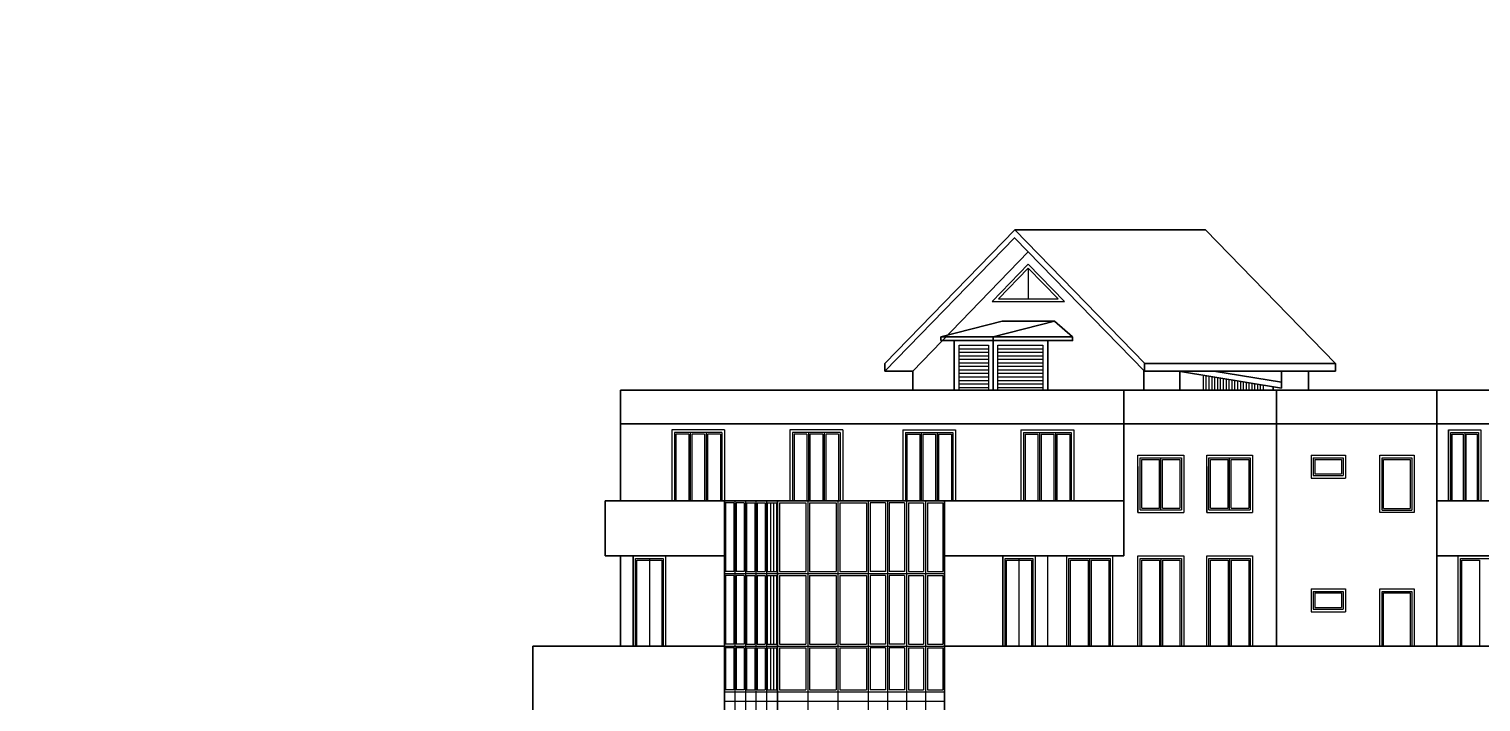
# Model space of a CAD drawing. Header units: inches. Extents: x -634 to 3638, y -6930911 to 5552.
# Drawn here: x 1318.99 to 1355.68, y 3517.55 to 3534.55 of the extents above; entities that cross this region are included whole.
import ezdxf

# ---------------------------------------------------------------- set-up
doc = ezdxf.new("R2010")
doc.units = ezdxf.units.IN
doc.header["$MEASUREMENT"] = 0
doc.linetypes.add('Dashed', pattern=[1128.888893, 564.444447, -564.444447])
for name, color, linetype, lineweight in [('ELEV', 134, 'Continuous', 18), ('фасады', 7, 'Continuous', 30), ('фасады2', 7, 'Continuous', 25)]:
    doc.layers.add(name, color=color, linetype=linetype, lineweight=lineweight)

msp = doc.modelspace()

# ---------------------------------------------------------------- hatches: boundary and pattern name
at = {"layer": 'ELEV', "linetype": 'Continuous'}
h = msp.add_hatch(dxfattribs=at)
h.set_pattern_fill('ANSI31', color=256, scale=0.01044, style=0)
h.set_pattern_definition([(45, (1262.311104, 3366.587935), (-0.02343928418428, 0.02343928418428), [])])
edge = h.paths.add_edge_path()
edge.add_ellipse((1445.78234, 3471.96182), major_axis=(0, 6932302.83262), ratio=0.00000001506, start_angle=89.999976115149, end_angle=270.000023884851)
edge.add_line((1445.67794, 3474.85168), (1445.67794, 3528.48347))
edge.add_line((1445.67794, 3528.48347), (1445.88675, 3528.48347))
edge.add_line((1445.88675, 3528.48347), (1445.88675, 3474.85168))

# ---------------------------------------------------------------- linework, layer by layer
at = {"layer": 'фасады', "color": 7, "linetype": 'Dashed', "ltscale": 100}
for p, q in [((1343.89853, 3529.47734), (1340.61091, 3526.10112)), ((1343.89853, 3529.28436), (1340.61091, 3525.90814)), ((1343.89315, 3529.27884), (1347.18572, 3525.90224)), ((1343.89853, 3529.47734), (1348.71502, 3529.47734)), ((1343.89853, 3529.47734), (1347.18572, 3526.10112)), ((1348.71508, 3529.47727), (1352.00228, 3526.10105)), ((1344.23856, 3528.92462), (1341.31987, 3525.90814)), ((1340.61091, 3526.10277), (1340.61091, 3525.9098)), ((1347.17588, 3526.10112), (1350.68153, 3526.10112)), ((1347.17588, 3526.10112), (1347.17606, 3525.90819)), ((1350.62947, 3526.10112), (1349.96117, 3526.10112)), ((1352.00228, 3526.10105), (1350.68153, 3526.10112)), ((1340.61091, 3525.90814), (1341.31987, 3525.90814)), ((1341.31987, 3525.90819), (1341.31987, 3525.42587)), ((1347.17606, 3525.90819), (1348.5483, 3525.90819)), ((1348.03147, 3525.90819), (1350.63729, 3525.48136)), ((1352.00227, 3525.90814), (1348.5483, 3525.90819)), ((1348.54861, 3525.90819), (1348.54847, 3525.90819)), ((1348.9266, 3525.90819), (1350.63729, 3525.62798)), ((1350.63729, 3525.90819), (1350.63729, 3525.48136)), ((1348.15697, 3525.42587), (1350.17599, 3525.42574)), ((1350.42458, 3525.50897), (1350.42458, 3525.42587))]:
    msp.add_line(p, q, dxfattribs=at)
at = {"layer": 'фасады', "color": 7, "ltscale": 100}
for points in [[(1342.02809, 3526.77599), (1343.57847, 3527.17266)], [(1343.35164, 3526.77599), (1344.90201, 3527.17266)], [(1343.57847, 3527.17266), (1344.90201, 3527.17266)], [(1344.90201, 3527.17266), (1345.35568, 3526.77599)], [(1342.02809, 3526.77599), (1342.02809, 3526.67952)], [(1342.02809, 3526.77599), (1343.35164, 3526.77599)], [(1342.02809, 3526.67952), (1343.35164, 3526.67952)], [(1342.36942, 3526.67952), (1342.36942, 3525.42587)], [(1343.35164, 3526.77599), (1343.35164, 3526.67952)], [(1345.35568, 3526.77599), (1345.35568, 3526.67952), (1343.35164, 3526.67952), (1343.35164, 3526.77599), (1345.35568, 3526.77599)], [(1343.35164, 3526.67952), (1343.35164, 3525.42587)], [(1344.73138, 3526.67952), (1344.73138, 3525.42587)], [(1352.00228, 3526.10105), (1352.00227, 3525.90814)], [(1347.15648, 3525.93224), (1347.15648, 3525.42587)], [(1348.06849, 3525.90213), (1348.06846, 3525.42588)], [(1351.31998, 3525.90815), (1351.31998, 3525.42587)], [(1333.93385, 3525.42587), (1358.42484, 3525.42587)], [(1336.55862, 3509.76021), (1336.55862, 3522.62843)], [(1336.55862, 3522.62843), (1342.12456, 3522.62843)], [(1337.89946, 3522.62843), (1337.89946, 3509.76021)], [(1342.12456, 3522.62843), (1342.12456, 3509.76021)], [(1336.55862, 3518.96282), (1331.71519, 3518.96282)], [(1358.71627, 3518.96282), (1342.12456, 3518.96282)]]:
    msp.add_lwpolyline(points, dxfattribs=at)
at = {"layer": 'фасады', "color": 7, "linetype": 'Dashed', "ltscale": 100}
for points in [[(1333.93385, 3522.62843), (1333.93385, 3525.42587)], [(1346.65364, 3525.42587), (1346.65364, 3521.23936)], [(1350.51217, 3525.42587), (1350.51217, 3521.23936)], [(1354.5663, 3525.42587), (1354.5663, 3521.23936)], [(1333.93385, 3524.57699), (1358.42484, 3524.57699)], [(1333.548, 3521.23936), (1333.548, 3522.62843)], [(1336.55862, 3522.62843), (1333.548, 3522.62843)], [(1342.12456, 3522.62843), (1346.65364, 3522.62843)], [(1354.5663, 3522.62843), (1359.8748, 3522.62843)], [(1333.548, 3521.23936), (1336.55862, 3521.23936)], [(1333.93385, 3518.96282), (1333.93385, 3521.23936)], [(1346.65364, 3521.23936), (1342.12456, 3521.23936)], [(1350.51217, 3521.23936), (1350.51217, 3518.96282)], [(1354.5663, 3521.23936), (1354.5663, 3518.96282)], [(1354.5663, 3521.23936), (1359.8748, 3521.23936)], [(1331.71519, 3515.54802), (1331.71519, 3518.96282)]]:
    msp.add_lwpolyline(points, dxfattribs=at)
at = {"layer": 'фасады2', "color": 7, "linetype": 'Dashed', "ltscale": 100}
for p, q in [((1344.23863, 3528.60892), (1343.32165, 3527.66722)), ((1344.23867, 3528.51216), (1343.48165, 3527.73475)), ((1344.23863, 3528.60892), (1345.15689, 3527.66722)), ((1344.23867, 3528.51216), (1344.99674, 3527.73475)), ((1348.65609, 3525.80588), (1348.65609, 3525.42576)), ((1348.72904, 3525.79393), (1348.72904, 3525.42575)), ((1348.80078, 3525.78218), (1348.80078, 3525.42576)), ((1348.87374, 3525.77023), (1348.87374, 3525.42575)), ((1348.94548, 3525.75848), (1348.94548, 3525.42576)), ((1349.01843, 3525.74653), (1349.01843, 3525.42575)), ((1349.09017, 3525.73478), (1349.09017, 3525.42576)), ((1349.16313, 3525.72283), (1349.16313, 3525.42575)), ((1349.23487, 3525.71107), (1349.23487, 3525.42576)), ((1349.30782, 3525.69912), (1349.30782, 3525.42575)), ((1349.37956, 3525.68737), (1349.37956, 3525.42576)), ((1349.45252, 3525.67542), (1349.45252, 3525.42575)), ((1349.52426, 3525.66367), (1349.52426, 3525.42576)), ((1349.59721, 3525.65172), (1349.59721, 3525.42575)), ((1349.66895, 3525.63997), (1349.66895, 3525.42576)), ((1349.74191, 3525.62802), (1349.74191, 3525.42575)), ((1349.81365, 3525.61627), (1349.81365, 3525.42576)), ((1349.8866, 3525.60432), (1349.8866, 3525.42575)), ((1349.95834, 3525.59257), (1349.95834, 3525.42576)), ((1350.0313, 3525.58062), (1350.0313, 3525.42575)), ((1350.10025, 3525.56932), (1350.10025, 3525.42575)), ((1350.17599, 3525.55692), (1350.17599, 3525.42575))]:
    msp.add_line(p, q, dxfattribs=at)
at = {"layer": 'фасады2', "color": 7, "ltscale": 100}
for p, q in [((1354.91521, 3522.62843), (1354.91521, 3524.35513)), ((1354.91521, 3524.35513), (1355.61939, 3524.35513)), ((1354.95379, 3522.62843), (1354.95379, 3524.31654)), ((1354.95379, 3524.31654), (1355.22871, 3524.31654)), ((1355.22871, 3524.31654), (1355.22871, 3522.62843)), ((1355.30588, 3522.62843), (1355.30588, 3524.31654)), ((1355.30588, 3524.31654), (1355.5808, 3524.31654)), ((1355.5808, 3524.31654), (1355.5808, 3522.62843)), ((1355.61939, 3524.35513), (1355.61939, 3522.62843)), ((1351.38257, 3523.78599), (1352.25074, 3523.78599)), ((1351.38257, 3523.78599), (1351.38257, 3523.20721)), ((1352.25074, 3523.78599), (1352.25074, 3523.20721)), ((1347.06761, 3522.40657), (1347.06761, 3523.71847)), ((1347.06761, 3523.71847), (1348.10942, 3523.71847)), ((1347.1062, 3522.44515), (1347.1062, 3523.67988)), ((1347.1062, 3523.67988), (1347.54993, 3523.67988)), ((1347.54993, 3522.44515), (1347.54993, 3523.67988)), ((1347.58852, 3522.40657), (1347.58852, 3523.71847)), ((1347.6271, 3522.44515), (1347.6271, 3523.67988)), ((1347.6271, 3523.67988), (1348.07084, 3523.67988)), ((1348.07084, 3523.67988), (1348.07084, 3522.44515)), ((1348.10942, 3523.71847), (1348.10942, 3522.40657)), ((1348.80477, 3522.40657), (1348.80477, 3523.71847)), ((1348.80477, 3523.71847), (1349.84658, 3523.71847)), ((1348.84335, 3522.44515), (1348.84335, 3523.67988)), ((1348.84335, 3523.67988), (1349.28709, 3523.67988)), ((1349.28709, 3522.44515), (1349.28709, 3523.67988)), ((1349.32567, 3522.40657), (1349.32567, 3523.71847)), ((1349.36426, 3522.44515), (1349.36426, 3523.67988)), ((1349.36426, 3523.67988), (1349.80799, 3523.67988)), ((1349.80799, 3523.67988), (1349.80799, 3522.44515)), ((1349.84658, 3523.71847), (1349.84658, 3522.40657)), ((1351.44044, 3523.71847), (1352.19286, 3523.71847)), ((1351.44044, 3523.71847), (1351.44044, 3523.27474)), ((1351.47903, 3523.67988), (1352.15427, 3523.67988)), ((1351.47903, 3523.67988), (1351.47903, 3523.31332)), ((1352.15427, 3523.67988), (1352.15427, 3523.31332)), ((1352.19286, 3523.71847), (1352.19286, 3523.27474)), ((1353.17723, 3522.39692), (1353.17723, 3523.71847)), ((1353.17723, 3523.71847), (1353.92964, 3523.71847)), ((1353.21581, 3522.43551), (1353.21581, 3523.67988)), ((1353.21581, 3523.67988), (1353.89106, 3523.67988)), ((1353.89106, 3523.67988), (1353.89106, 3522.43551)), ((1353.92964, 3523.71847), (1353.92964, 3522.39692)), ((1351.38257, 3523.20721), (1352.25074, 3523.20721)), ((1351.44044, 3523.27474), (1352.19286, 3523.27474)), ((1351.47903, 3523.31332), (1352.15427, 3523.31332)), ((1347.00974, 3522.33904), (1348.1673, 3522.33904)), ((1347.06761, 3522.40657), (1348.10942, 3522.40657)), ((1347.1062, 3522.44515), (1347.54993, 3522.44515)), ((1347.6271, 3522.44515), (1348.07084, 3522.44515)), ((1348.74689, 3522.33904), (1349.90445, 3522.33904)), ((1348.80477, 3522.40657), (1349.84658, 3522.40657)), ((1348.84335, 3522.44515), (1349.28709, 3522.44515)), ((1349.36426, 3522.44515), (1349.80799, 3522.44515)), ((1353.17723, 3522.39692), (1353.92964, 3522.39692)), ((1353.21581, 3522.43551), (1353.89106, 3522.43551)), ((1334.31006, 3518.96282), (1334.31006, 3521.17184)), ((1334.31006, 3521.17184), (1335.01424, 3521.17184)), ((1335.01424, 3521.17184), (1335.01424, 3518.96282)), ((1343.6513, 3518.96282), (1343.6513, 3521.17184)), ((1343.6513, 3521.17184), (1344.35548, 3521.17184)), ((1344.35548, 3521.17184), (1344.35548, 3518.96282)), ((1345.2669, 3518.96282), (1345.2669, 3521.17184)), ((1345.2669, 3521.17184), (1346.3087, 3521.17184)), ((1346.3087, 3521.17184), (1346.3087, 3518.96282)), ((1347.06761, 3518.96282), (1347.06761, 3521.17184)), ((1347.06761, 3521.17184), (1348.10942, 3521.17184)), ((1348.10942, 3521.17184), (1348.10942, 3518.96282)), ((1348.80477, 3518.96282), (1348.80477, 3521.17184)), ((1348.80477, 3521.17184), (1349.84657, 3521.17184)), ((1349.84657, 3521.17184), (1349.84657, 3518.96282)), ((1355.15663, 3518.96282), (1355.15663, 3521.17184)), ((1355.15663, 3521.17184), (1356.19844, 3521.17184)), ((1334.34864, 3518.96282), (1334.34864, 3521.13325)), ((1334.34864, 3521.13325), (1334.97565, 3521.13325)), ((1334.97565, 3521.13325), (1334.97565, 3518.96282)), ((1343.68988, 3518.96282), (1343.68988, 3521.13325)), ((1343.68988, 3521.13325), (1344.31689, 3521.13325)), ((1344.31689, 3521.13325), (1344.31689, 3518.96282)), ((1345.30548, 3518.96282), (1345.30548, 3521.13325)), ((1345.30548, 3521.13325), (1345.74921, 3521.13325)), ((1345.82638, 3521.13325), (1346.27012, 3521.13325)), ((1346.27012, 3521.13325), (1346.27012, 3518.96282)), ((1347.1062, 3518.96282), (1347.1062, 3521.13325)), ((1347.1062, 3521.13325), (1347.54993, 3521.13325)), ((1347.6271, 3521.13325), (1348.07083, 3521.13325)), ((1348.07083, 3521.13325), (1348.07083, 3518.96282)), ((1348.84335, 3518.96282), (1348.84335, 3521.13325)), ((1348.84335, 3521.13325), (1349.28709, 3521.13325)), ((1349.36426, 3521.13325), (1349.80799, 3521.13325)), ((1349.80799, 3521.13325), (1349.80799, 3518.96282)), ((1355.19522, 3518.96282), (1355.19522, 3521.13325)), ((1355.19522, 3521.13325), (1355.63895, 3521.13325)), ((1351.38257, 3520.40977), (1352.25074, 3520.40977)), ((1351.38257, 3520.40977), (1351.38257, 3519.83099)), ((1351.44044, 3520.34225), (1352.19286, 3520.34225)), ((1351.44044, 3520.34225), (1351.44044, 3519.89852)), ((1351.47903, 3520.30366), (1352.15427, 3520.30366)), ((1351.47903, 3520.30366), (1351.47903, 3519.9371)), ((1352.15427, 3520.30366), (1352.15427, 3519.9371)), ((1352.19286, 3520.34225), (1352.19286, 3519.89852)), ((1352.25074, 3520.40977), (1352.25074, 3519.83099)), ((1353.17723, 3518.96282), (1353.17723, 3520.34225)), ((1353.17723, 3520.34225), (1353.92964, 3520.34225)), ((1353.21581, 3518.96282), (1353.21581, 3520.30366)), ((1353.21581, 3520.30366), (1353.89106, 3520.30366)), ((1353.89106, 3520.30366), (1353.89106, 3518.96282)), ((1353.92964, 3520.34225), (1353.92964, 3518.96282)), ((1351.38257, 3519.83099), (1352.25074, 3519.83099)), ((1351.44044, 3519.89852), (1352.19286, 3519.89852)), ((1351.47903, 3519.9371), (1352.15427, 3519.9371))]:
    msp.add_line(p, q, dxfattribs=at)
for points in [[(1344.23863, 3528.5122), (1344.23863, 3527.73475)], [(1342.49214, 3526.47571), (1343.23055, 3526.47571)], [(1342.49214, 3526.38689), (1343.23055, 3526.38689)], [(1343.46574, 3526.47571), (1344.60343, 3526.47571)], [(1343.46574, 3526.38689), (1344.60343, 3526.38689)], [(1342.49214, 3526.29808), (1343.23055, 3526.29808)], [(1342.49214, 3526.20927), (1343.23055, 3526.20927)], [(1342.49214, 3526.12046), (1343.23055, 3526.12046)], [(1342.49214, 3526.03165), (1343.23055, 3526.03165)], [(1342.49214, 3525.94284), (1343.23055, 3525.94284)], [(1343.46574, 3526.29808), (1344.60343, 3526.29808)], [(1343.46574, 3526.20927), (1344.60343, 3526.20927)], [(1343.46574, 3526.12046), (1344.60343, 3526.12046)], [(1343.46574, 3526.03165), (1344.60343, 3526.03165)], [(1343.46574, 3525.94284), (1344.60343, 3525.94284)], [(1342.49214, 3525.85402), (1343.23055, 3525.85402)], [(1342.49214, 3525.76521), (1343.23055, 3525.76521)], [(1342.49214, 3525.6764), (1343.23055, 3525.6764)], [(1342.49214, 3525.58759), (1343.23055, 3525.58759)], [(1343.46574, 3525.85402), (1344.60343, 3525.85402)], [(1343.46574, 3525.76521), (1344.60343, 3525.76521)], [(1343.46574, 3525.6764), (1344.60343, 3525.6764)], [(1343.46574, 3525.58759), (1344.60343, 3525.58759)], [(1342.49214, 3525.49878), (1343.23055, 3525.49878)], [(1343.46574, 3525.49878), (1344.60343, 3525.49878)], [(1335.22675, 3524.42265), (1335.22675, 3522.62843)], [(1335.29427, 3524.35513), (1335.29427, 3522.62843)], [(1335.33286, 3524.31654), (1335.33286, 3522.62843)], [(1335.65633, 3524.31654), (1335.65633, 3522.62843)], [(1335.69492, 3524.35513), (1335.69492, 3522.62843)], [(1335.73351, 3524.31654), (1335.73351, 3522.62843)], [(1336.05666, 3524.31654), (1336.05666, 3522.62843)], [(1336.09524, 3524.35513), (1336.09524, 3522.62843)], [(1336.13383, 3524.31654), (1336.13383, 3522.62843)], [(1336.45698, 3524.31654), (1336.45698, 3522.62843)], [(1336.49557, 3524.35513), (1336.49557, 3522.62843)], [(1336.56309, 3524.42265), (1336.56309, 3522.62843)], [(1338.21392, 3524.42265), (1338.21392, 3522.62843)], [(1338.28145, 3524.35513), (1338.28145, 3522.62843)], [(1338.32003, 3524.31654), (1338.32003, 3522.62843)], [(1338.64351, 3524.31654), (1338.64351, 3522.62843)], [(1338.68209, 3524.35513), (1338.68209, 3522.62843)], [(1338.72068, 3524.31654), (1338.72068, 3522.62843)], [(1339.04383, 3524.31654), (1339.04383, 3522.62843)], [(1339.08242, 3524.35513), (1339.08242, 3522.62843)], [(1339.121, 3524.31654), (1339.121, 3522.62843)], [(1339.44415, 3524.31654), (1339.44415, 3522.62843)], [(1339.48274, 3524.35513), (1339.48274, 3522.62843)], [(1339.55026, 3524.42265), (1339.55026, 3522.62843)], [(1341.06668, 3524.42265), (1341.06668, 3522.62843)], [(1341.1342, 3524.35513), (1341.1342, 3522.62843)], [(1341.17279, 3524.31654), (1341.17279, 3522.62843)], [(1341.49594, 3524.31654), (1341.49594, 3522.62843)], [(1341.53452, 3524.35513), (1341.53452, 3522.62843)], [(1341.57311, 3524.31654), (1341.57311, 3522.62843)], [(1341.89626, 3524.31654), (1341.89626, 3522.62843)], [(1341.93485, 3524.35513), (1341.93485, 3522.62843)], [(1341.97343, 3524.31654), (1341.97343, 3522.62843)], [(1342.29691, 3524.31654), (1342.29691, 3522.62843)], [(1342.33549, 3524.35513), (1342.33549, 3522.62843)], [(1342.40302, 3524.42265), (1342.40302, 3522.62843)], [(1344.05385, 3524.42265), (1344.05385, 3522.62843)], [(1344.12137, 3524.35513), (1344.12137, 3522.62843)], [(1344.15996, 3524.31654), (1344.15996, 3522.62843)], [(1344.48311, 3524.31654), (1344.48311, 3522.62843)], [(1344.5217, 3524.35513), (1344.5217, 3522.62843)], [(1344.56028, 3524.31654), (1344.56028, 3522.62843)], [(1344.88343, 3524.31654), (1344.88343, 3522.62843)], [(1344.92202, 3524.35513), (1344.92202, 3522.62843)], [(1344.9606, 3524.31654), (1344.9606, 3522.62843)], [(1345.28408, 3524.31654), (1345.28408, 3522.62843)], [(1345.32267, 3524.35513), (1345.32267, 3522.62843)], [(1345.39019, 3524.42265), (1345.39019, 3522.62843)], [(1354.85733, 3524.42265), (1354.85733, 3522.62843)], [(1355.67727, 3524.42265), (1355.67727, 3522.62843)], [(1347.00974, 3522.33904), (1347.00974, 3523.78599), (1348.1673, 3523.78599), (1348.1673, 3522.33904)], [(1348.74689, 3522.33904), (1348.74689, 3523.78599), (1349.90445, 3523.78599), (1349.90445, 3522.33904)], [(1352.25074, 3523.78599), (1352.25074, 3523.20721)], [(1352.25074, 3523.78599), (1352.25074, 3523.20721)], [(1347.00974, 3523.4966), (1347.00974, 3522.33904)], [(1348.74689, 3523.4966), (1348.74689, 3522.33904)], [(1337.64383, 3522.5802), (1337.64383, 3520.84386)], [(1337.721, 3522.5802), (1337.721, 3520.84386)], [(1337.79817, 3522.5802), (1337.79817, 3520.84386)], [(1337.87534, 3522.5802), (1337.87534, 3520.84386)], [(1337.94769, 3522.5802), (1337.94769, 3520.84386)], [(1338.61618, 3522.5802), (1338.61618, 3520.84386)], [(1338.71265, 3522.5802), (1338.71265, 3520.84386)], [(1339.38114, 3522.5802), (1339.38114, 3520.84386)], [(1339.4776, 3522.5802), (1339.4776, 3520.84386)], [(1340.14609, 3522.5802), (1340.14609, 3520.84386)], [(1340.24352, 3522.5802), (1340.24352, 3520.84386)], [(1342.07633, 3522.5802), (1342.07633, 3520.84386)], [(1334.25218, 3521.23936), (1334.25218, 3518.96282)], [(1335.07212, 3521.23936), (1335.07212, 3518.96282)], [(1343.59342, 3521.23936), (1343.59342, 3518.96282)], [(1344.41336, 3521.23936), (1344.41336, 3518.96282)], [(1337.64383, 3520.7474), (1337.64383, 3519.01105)], [(1337.721, 3520.7474), (1337.721, 3519.01105)], [(1337.79817, 3520.7474), (1337.79817, 3519.01105)], [(1337.87534, 3520.7474), (1337.87534, 3519.01105)], [(1337.94769, 3520.7474), (1337.94769, 3519.01105)], [(1338.61618, 3520.7474), (1338.61618, 3519.01105)], [(1338.71265, 3520.7474), (1338.71265, 3519.01105)], [(1339.38114, 3520.7474), (1339.38114, 3519.01105)], [(1339.4776, 3520.7474), (1339.4776, 3519.01105)], [(1340.14609, 3520.7474), (1340.14609, 3519.01105)], [(1340.24352, 3520.7474), (1340.24352, 3519.01105)], [(1342.07633, 3520.7474), (1342.07633, 3519.01105)], [(1352.25074, 3520.40977), (1352.25074, 3519.83099)], [(1352.25074, 3520.40977), (1352.25074, 3519.83099)], [(1337.64383, 3518.91459), (1337.64383, 3517.85349)], [(1337.721, 3518.91459), (1337.721, 3517.85349)], [(1337.79817, 3518.91459), (1337.79817, 3517.85349)], [(1337.87534, 3518.91459), (1337.87534, 3517.85349)], [(1337.94769, 3518.91459), (1337.94769, 3517.85349)], [(1338.61618, 3518.91459), (1338.61618, 3517.85349)], [(1338.71265, 3518.91459), (1338.71265, 3517.85349)], [(1339.38114, 3518.91459), (1339.38114, 3517.85349)], [(1339.4776, 3518.91459), (1339.4776, 3517.85349)], [(1340.14609, 3518.91459), (1340.14609, 3517.85349)], [(1340.24352, 3518.91459), (1340.24352, 3517.85349)], [(1342.07633, 3518.91459), (1342.07633, 3517.85349)]]:
    msp.add_lwpolyline(points, dxfattribs=at)
at = {"layer": 'фасады2', "color": 7, "linetype": 'Dashed', "ltscale": 100}
for points in [[(1343.32165, 3527.66722), (1345.15689, 3527.66722)], [(1343.48165, 3527.73475), (1344.99674, 3527.73475)], [(1336.56309, 3524.42265), (1335.22675, 3524.42265)], [(1336.49557, 3524.35513), (1335.29427, 3524.35513)], [(1335.65633, 3524.31654), (1335.33286, 3524.31654)], [(1336.05666, 3524.31654), (1335.73351, 3524.31654)], [(1336.45698, 3524.31654), (1336.13383, 3524.31654)], [(1339.55026, 3524.42265), (1338.21392, 3524.42265)], [(1339.48274, 3524.35513), (1338.28145, 3524.35513)], [(1338.64351, 3524.31654), (1338.32003, 3524.31654)], [(1339.04383, 3524.31654), (1338.72068, 3524.31654)], [(1339.44415, 3524.31654), (1339.121, 3524.31654)], [(1341.06668, 3524.42265), (1342.40302, 3524.42265)], [(1341.1342, 3524.35513), (1342.33549, 3524.35513)], [(1341.17279, 3524.31654), (1341.49594, 3524.31654)], [(1341.57311, 3524.31654), (1341.89626, 3524.31654)], [(1341.97343, 3524.31654), (1342.29691, 3524.31654)], [(1344.05385, 3524.42265), (1345.39019, 3524.42265)], [(1344.12137, 3524.35513), (1345.32267, 3524.35513)], [(1344.15996, 3524.31654), (1344.48311, 3524.31654)], [(1344.56028, 3524.31654), (1344.88343, 3524.31654)], [(1344.9606, 3524.31654), (1345.28408, 3524.31654)], [(1355.2673, 3524.35513), (1355.2673, 3522.62843)], [(1336.55862, 3522.62843), (1336.55862, 3517.57375)], [(1336.55862, 3522.62843), (1342.12456, 3522.62843)], [(1336.58756, 3522.5802), (1336.58756, 3520.84386)], [(1336.79495, 3522.5802), (1336.58756, 3522.5802)], [(1336.79495, 3522.5802), (1336.79495, 3520.84386)], [(1336.82389, 3522.62843), (1336.82389, 3520.79563)], [(1336.85283, 3522.5802), (1336.85283, 3520.84386)], [(1337.06023, 3522.5802), (1336.85283, 3522.5802)], [(1337.06023, 3522.5802), (1337.06023, 3520.84386)], [(1337.08917, 3522.62843), (1337.08917, 3520.79563)], [(1337.11811, 3522.5802), (1337.11811, 3520.84386)], [(1337.11811, 3522.5802), (1337.3255, 3522.5802)], [(1337.3255, 3522.5802), (1337.3255, 3520.84386)], [(1337.35444, 3522.62843), (1337.35444, 3520.79563)], [(1337.38338, 3522.5802), (1337.38338, 3520.84386)], [(1337.38338, 3522.5802), (1337.59078, 3522.5802)], [(1337.59078, 3522.5802), (1337.59078, 3520.84386)], [(1337.61972, 3522.62843), (1337.61972, 3517.57375)], [(1337.64383, 3522.5802), (1337.87534, 3522.5802)], [(1337.89946, 3522.62843), (1337.89946, 3517.57375)], [(1337.94769, 3522.5802), (1338.61618, 3522.5802)], [(1338.66442, 3522.62843), (1338.66442, 3520.79563)], [(1338.71265, 3522.5802), (1339.38114, 3522.5802)], [(1339.42937, 3522.62843), (1339.42937, 3520.79563)], [(1339.4776, 3522.5802), (1340.14609, 3522.5802)], [(1340.19529, 3522.62843), (1340.19529, 3517.57375)], [(1340.62938, 3522.5802), (1340.24352, 3522.5802)], [(1340.62938, 3522.5802), (1340.62938, 3520.84386)], [(1340.67761, 3522.62843), (1340.67761, 3520.79563)], [(1340.72584, 3522.5802), (1340.72584, 3520.84386)], [(1341.11169, 3522.5802), (1340.72584, 3522.5802)], [(1341.11169, 3522.5802), (1341.11169, 3520.84386)], [(1341.15992, 3522.62843), (1341.15992, 3520.79563)], [(1341.20816, 3522.5802), (1341.20816, 3520.84386)], [(1341.20816, 3522.5802), (1341.59401, 3522.5802)], [(1341.59401, 3522.5802), (1341.59401, 3520.84386)], [(1341.64224, 3522.62843), (1341.64224, 3520.79563)], [(1341.69047, 3522.5802), (1341.69047, 3520.84386)], [(1341.69047, 3522.5802), (1342.07633, 3522.5802)], [(1342.12456, 3515.54802), (1342.12456, 3522.62843)], [(1334.25218, 3518.96282), (1334.25218, 3521.23936)], [(1334.66215, 3521.17184), (1334.66215, 3518.96282)], [(1344.00339, 3521.17184), (1344.00339, 3518.96282)], [(1344.72907, 3518.96282), (1344.72907, 3521.23936)], [(1345.7878, 3521.17184), (1345.7878, 3518.96282)], [(1347.58852, 3521.17184), (1347.58852, 3518.96282)], [(1349.32567, 3521.17184), (1349.32567, 3518.96282)], [(1336.79495, 3520.84386), (1336.58756, 3520.84386)], [(1337.06023, 3520.84386), (1336.85283, 3520.84386)], [(1337.11811, 3520.84386), (1337.3255, 3520.84386)], [(1337.38338, 3520.84386), (1337.59078, 3520.84386)], [(1337.64383, 3520.84386), (1337.87534, 3520.84386)], [(1337.94769, 3520.84386), (1338.61618, 3520.84386)], [(1338.71265, 3520.84386), (1339.38114, 3520.84386)], [(1339.4776, 3520.84386), (1340.14609, 3520.84386)], [(1340.62938, 3520.84386), (1340.24352, 3520.84386)], [(1341.11169, 3520.84386), (1340.72584, 3520.84386)], [(1341.20816, 3520.84386), (1341.59401, 3520.84386)], [(1341.69047, 3520.84386), (1342.07633, 3520.84386)], [(1345.74921, 3521.13325), (1345.74921, 3518.96282)], [(1345.82638, 3521.13325), (1345.82638, 3518.96282)], [(1347.54993, 3521.13325), (1347.54993, 3518.96282)], [(1347.6271, 3521.13325), (1347.6271, 3518.96282)], [(1349.28709, 3521.13325), (1349.28709, 3518.96282)], [(1349.36426, 3521.13325), (1349.36426, 3518.96282)], [(1355.63895, 3521.13325), (1355.63895, 3518.96282)], [(1336.55862, 3520.79563), (1342.12456, 3520.79563)], [(1336.58756, 3520.7474), (1336.58756, 3519.01105)], [(1336.79495, 3520.7474), (1336.58756, 3520.7474)], [(1336.79495, 3520.7474), (1336.79495, 3519.01105)], [(1336.82389, 3520.79563), (1336.82389, 3518.96282)], [(1336.85283, 3520.7474), (1336.85283, 3519.01105)], [(1337.06023, 3520.7474), (1336.85283, 3520.7474)], [(1337.06023, 3520.7474), (1337.06023, 3519.01105)], [(1337.08917, 3520.79563), (1337.08917, 3518.96282)], [(1337.11811, 3520.7474), (1337.11811, 3519.01105)], [(1337.11811, 3520.7474), (1337.3255, 3520.7474)], [(1337.3255, 3520.7474), (1337.3255, 3519.01105)], [(1337.35444, 3520.79563), (1337.35444, 3518.96282)], [(1337.38338, 3520.7474), (1337.38338, 3519.01105)], [(1337.38338, 3520.7474), (1337.59078, 3520.7474)], [(1337.59078, 3520.7474), (1337.59078, 3519.01105)], [(1337.64383, 3520.7474), (1337.87534, 3520.7474)], [(1337.94769, 3520.7474), (1338.61618, 3520.7474)], [(1338.66442, 3520.79563), (1338.66442, 3518.96282)], [(1338.71265, 3520.7474), (1339.38114, 3520.7474)], [(1339.42937, 3520.79563), (1339.42937, 3518.96282)], [(1339.4776, 3520.7474), (1340.14609, 3520.7474)], [(1340.62938, 3520.7474), (1340.24352, 3520.7474)], [(1340.62938, 3520.7474), (1340.62938, 3519.01105)], [(1340.67761, 3520.79563), (1340.67761, 3518.96282)], [(1340.72584, 3520.7474), (1340.72584, 3519.01105)], [(1341.11169, 3520.7474), (1340.72584, 3520.7474)], [(1341.11169, 3520.7474), (1341.11169, 3519.01105)], [(1341.15992, 3520.79563), (1341.15992, 3518.96282)], [(1341.20816, 3520.7474), (1341.20816, 3519.01105)], [(1341.20816, 3520.7474), (1341.59401, 3520.7474)], [(1341.59401, 3520.7474), (1341.59401, 3519.01105)], [(1341.64224, 3520.79563), (1341.64224, 3518.96282)], [(1341.69047, 3520.7474), (1341.69047, 3519.01105)], [(1341.69047, 3520.7474), (1342.07633, 3520.7474)], [(1336.79495, 3519.01105), (1336.58756, 3519.01105)], [(1337.06023, 3519.01105), (1336.85283, 3519.01105)], [(1337.11811, 3519.01105), (1337.3255, 3519.01105)], [(1337.38338, 3519.01105), (1337.59078, 3519.01105)], [(1337.64383, 3519.01105), (1337.87534, 3519.01105)], [(1337.94769, 3519.01105), (1338.61618, 3519.01105)], [(1338.71265, 3519.01105), (1339.38114, 3519.01105)], [(1339.4776, 3519.01105), (1340.14609, 3519.01105)], [(1340.62938, 3519.01105), (1340.24352, 3519.01105)], [(1341.11169, 3519.01105), (1340.72584, 3519.01105)], [(1341.20816, 3519.01105), (1341.59401, 3519.01105)], [(1341.69047, 3519.01105), (1342.07633, 3519.01105)], [(1336.55862, 3518.96282), (1342.12456, 3518.96282)], [(1336.55862, 3518.96282), (1342.12456, 3518.96282)], [(1336.58756, 3518.91459), (1336.58756, 3517.85349)], [(1336.79495, 3518.91459), (1336.58756, 3518.91459)], [(1336.79495, 3518.91459), (1336.79495, 3517.85349)], [(1336.82389, 3518.96282), (1336.82389, 3517.57375)], [(1336.85283, 3518.91459), (1336.85283, 3517.85349)], [(1337.06023, 3518.91459), (1336.85283, 3518.91459)], [(1337.06023, 3518.91459), (1337.06023, 3517.85349)], [(1337.08917, 3518.96282), (1337.08917, 3517.57375)], [(1337.11811, 3518.91459), (1337.11811, 3517.85349)], [(1337.11811, 3518.91459), (1337.3255, 3518.91459)], [(1337.3255, 3518.91459), (1337.3255, 3517.85349)], [(1337.35444, 3518.96282), (1337.35444, 3517.57375)], [(1337.38338, 3518.91459), (1337.38338, 3517.85349)], [(1337.38338, 3518.91459), (1337.59078, 3518.91459)], [(1337.59078, 3518.91459), (1337.59078, 3517.85349)], [(1337.64383, 3518.91459), (1337.87534, 3518.91459)], [(1337.94769, 3518.91459), (1338.61618, 3518.91459)], [(1338.66442, 3518.96282), (1338.66442, 3517.57375)], [(1338.71265, 3518.91459), (1339.38114, 3518.91459)], [(1339.42937, 3518.96282), (1339.42937, 3517.57375)], [(1339.4776, 3518.91459), (1340.14609, 3518.91459)], [(1340.62938, 3518.91459), (1340.24352, 3518.91459)], [(1340.62938, 3518.91459), (1340.62938, 3517.85349)], [(1340.67761, 3518.96282), (1340.67761, 3517.57375)], [(1340.72584, 3518.91459), (1340.72584, 3517.85349)], [(1341.11169, 3518.91459), (1340.72584, 3518.91459)], [(1341.11169, 3518.91459), (1341.11169, 3517.85349)], [(1341.15992, 3518.96282), (1341.15992, 3517.57375)], [(1341.20816, 3518.91459), (1341.20816, 3517.85349)], [(1341.20816, 3518.91459), (1341.59401, 3518.91459)], [(1341.59401, 3518.91459), (1341.59401, 3517.85349)], [(1341.64224, 3518.96282), (1341.64224, 3517.57375)], [(1341.69047, 3518.91459), (1341.69047, 3517.85349)], [(1341.69047, 3518.91459), (1342.07633, 3518.91459)], [(1336.55862, 3517.80526), (1342.12456, 3517.80526)], [(1336.55862, 3517.57375), (1336.55862, 3515.54802)], [(1336.55862, 3517.57375), (1342.12456, 3517.57375)], [(1336.55862, 3517.57375), (1342.12456, 3517.57375)], [(1336.79495, 3517.85349), (1336.58756, 3517.85349)], [(1336.82389, 3517.57375), (1336.82389, 3515.54802)], [(1337.06023, 3517.85349), (1336.85283, 3517.85349)], [(1337.08917, 3517.57375), (1337.08917, 3515.54802)], [(1337.11811, 3517.85349), (1337.3255, 3517.85349)], [(1337.35444, 3517.57375), (1337.35444, 3515.54802)], [(1337.38338, 3517.85349), (1337.59078, 3517.85349)], [(1337.61972, 3517.57375), (1337.61972, 3515.54802)], [(1337.64383, 3517.85349), (1337.87534, 3517.85349)], [(1337.89946, 3517.57375), (1337.89946, 3515.54802)], [(1337.94769, 3517.85349), (1338.61618, 3517.85349)], [(1338.66442, 3517.57375), (1338.66442, 3515.54802)], [(1338.71265, 3517.85349), (1339.38114, 3517.85349)], [(1339.42937, 3517.57375), (1339.42937, 3515.54802)], [(1339.4776, 3517.85349), (1340.14609, 3517.85349)], [(1340.19529, 3517.57375), (1340.19529, 3515.54802)], [(1340.62938, 3517.85349), (1340.24352, 3517.85349)], [(1340.67761, 3517.57375), (1340.67761, 3515.54802)], [(1341.11169, 3517.85349), (1340.72584, 3517.85349)], [(1341.15992, 3517.57375), (1341.15992, 3515.54802)], [(1341.20816, 3517.85349), (1341.59401, 3517.85349)], [(1341.64224, 3517.57375), (1341.64224, 3515.54802)], [(1341.69047, 3517.85349), (1342.07633, 3517.85349)]]:
    msp.add_lwpolyline(points, dxfattribs=at)
at = {"layer": 'фасады2', "color": 7, "ltscale": 100}
for points in [[(1342.49214, 3526.56452), (1343.23055, 3526.56452), (1343.23055, 3525.42587), (1342.49214, 3525.42587)], [(1343.46574, 3526.56452), (1344.60343, 3526.56452), (1344.60343, 3525.42587), (1343.46574, 3525.42587)], [(1354.85733, 3524.42265), (1355.67727, 3524.42265), (1355.67727, 3522.62843), (1354.85733, 3522.62843)], [(1353.11935, 3523.78599), (1353.98752, 3523.78599), (1353.98752, 3522.33904), (1353.11935, 3522.33904)], [(1334.25218, 3521.23936), (1335.07212, 3521.23936), (1335.07212, 3518.96282), (1334.25218, 3518.96282)], [(1343.59342, 3521.23936), (1344.41336, 3521.23936), (1344.41336, 3518.96282), (1343.59342, 3518.96282)], [(1345.20902, 3521.23936), (1346.36658, 3521.23936), (1346.36658, 3518.96282), (1345.20902, 3518.96282)], [(1347.00974, 3521.23936), (1348.1673, 3521.23936), (1348.1673, 3518.96282), (1347.00974, 3518.96282)], [(1348.74689, 3521.23936), (1349.90445, 3521.23936), (1349.90445, 3518.96282), (1348.74689, 3518.96282)], [(1355.09875, 3521.23936), (1356.25632, 3521.23936), (1356.25632, 3518.96282), (1355.09875, 3518.96282)], [(1353.11935, 3520.40977), (1353.98752, 3520.40977), (1353.98752, 3518.96282), (1353.11935, 3518.96282)]]:
    msp.add_lwpolyline(points, close=True, dxfattribs=at)

doc.saveas('drawing.dxf')
